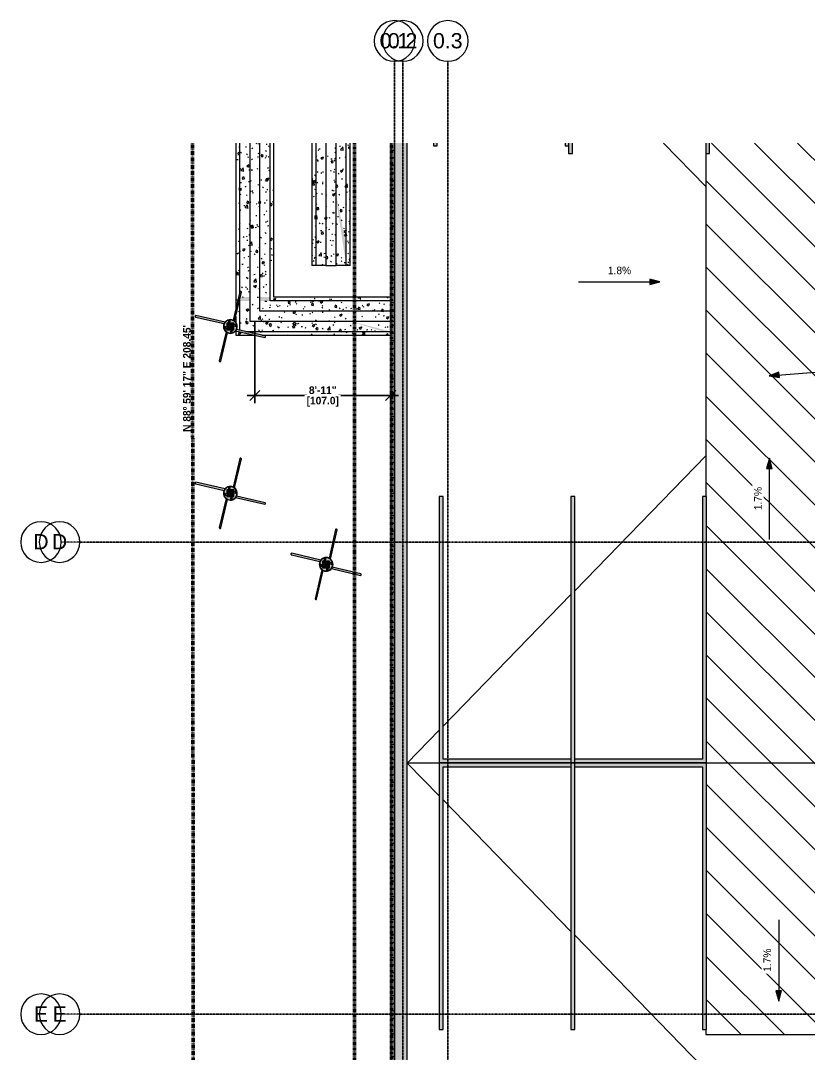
# Model space of a CAD drawing. Header units: inches. Extents: x -4124 to -1807, y 9775 to 11251.
# Drawn here: x -4124 to -3504, y 10436 to 11250 of the extents above; entities that cross this region are included whole.
import ezdxf

# ---------------------------------------------------------------- set-up
doc = ezdxf.new("R2010")
doc.units = ezdxf.units.IN
doc.header["$MEASUREMENT"] = 0
for name, pattern in [('Dash 1_16_', [0.125, 0.0625, -0.0625]), ('Double Dash 3_8_', [1, 0.375, -0.125, 0.125, -0.125, 0.125, -0.125]), ('Grid Line 1_2_', [0.875, 0.5, -0.125, 0.125, -0.125]), ('Grid Line 1_2__2_', [0.875, 0.5, -0.125, 0.125, -0.125])]:
    doc.linetypes.add(name, pattern=pattern)
for name, color, linetype, lineweight in [('0-1', 7, 'Continuous', 5), ('0-2', 7, 'Continuous', 9), ('0-3', 50, 'Double Dash 3_8_', 60), ('0-4', 165, 'Continuous', 5), ('0-5', 155, 'Continuous', 5), ('A-ANNO-DIMS-1', 211, 'Continuous', 30), ('A-FLOR-1', 53, 'Continuous', 18), ('A-FLOR-3', 192, 'Continuous', 9), ('A-FLOR-PATT-2', 251, 'Continuous', 9), ('A-GENM', 5, 'Continuous', 9), ('A-WALL-1', 250, 'Continuous', 18), ('A-WALL-2', 7, 'Continuous', 9), ('A-WALL-PATT-1', 253, 'Continuous', 9), ('A-WALL-PATT-2', 55, 'Continuous', 9), ('C-PROP-LINE-1', 50, 'Double Dash 3_8_', 60), ('C-PROP-LINE-2', 50, 'Dash 1_16_', 60), ('G-ANNO-DIMS', 111, 'Continuous', 9), ('G-ANNO-TEXT-1', 147, 'Continuous', 20), ('G-ANNO-TEXT-2', 165, 'Continuous', 20), ('S-FNDN-1', 9, 'Continuous', 5), ('S-FNDN-4', 254, 'Continuous', 18), ('S-FNDN-5', 7, 'Continuous', 9), ('S-FNDN-6', 251, 'Continuous', 9), ('S-FNDN-7', 253, 'Continuous', 9), ('S-GRID-1', 1, 'Grid Line 1_2_', 9), ('S-GRID-2', 1, 'Grid Line 1_2__2_', 30), ('S-GRID-IDEN', 1, 'Continuous', 9), ('S-GRID-IDEN-1', 147, 'Continuous', 9)]:
    doc.layers.add(name, color=color, linetype=linetype, lineweight=lineweight)
doc.styles.add('Arial', font='arial.ttf', dxfattribs={"height": 12})
doc.styles.add('Century Gothic', font='ufonts.com_century-gothic.ttf', dxfattribs={"height": 6})
doc.styles.add('Century Gothic_B', font='GOTHICB.TTF', dxfattribs={"height": 6})
doc.dimstyles.new('OD__1_16__Tol__', dxfattribs={"dimscale": 12, "dimtxt": 6.26501, "dimasz": 0.666667, "dimexe": 0.5, "dimexo": 0.333333, "dimgap": 0.083333, "dimtad": 1, "dimdec": 4, "dimrnd": 0.0625, "dimzin": 3, "dimdsep": 46, "dimlunit": 4, "dimtxsty": 'Century Gothic_B', "dimblk1": 'OBLIQUE', "dimblk2": 'OBLIQUE', "dimsah": 1, "dimcen": 0.09, "dimdle": 0.5, "dimazin": 0, "dimtfac": 1, "dimtdec": 4, "dimtix": 1, "dimtmove": 0, "dimatfit": 3, "dimfxl": 1, "dimtvp": 1, "dimtfill": 1, "dimfrac": 2, "dimtolj": 1, "dimtzin": 0, "dimlwd": 30, "dimlwe": 30, "dimarcsym": 2})
pattern_1 = [(50, (0, 0), (18.362056, -1.606828), [1.92, -21.12]), (355, (0, 0), (-3.552257, 19.255874), [1.536, -16.896]), (100.451, (1.53, -0.134), (14.81021, 17.649286), [1.632, -17.949]), (46.184, (0, 5.12), (27.32125, -4.237615), [2.88, -31.68]), (96.636, (2.277, 4.767), (23.927535, 24.937167), [2.448, -26.924]), (351.184, (0, 5.12), (23.927645, 24.937426), [2.304, -25.344]), (21, (2.56, 3.84), (15.28081, -10.307465), [1.92, -21.12]), (326, (2.56, 3.84), (6.22856, 18.563735), [1.536, -16.896]), (71.451, (3.833, 2.981), (21.509846, 8.25628), [1.632, -17.949]), (37.5, (0, 0), (0.3110953, 8.5225365), [0.845, -15.846, 0.845, -16.307, -16.96]), (37.5, (0, 0), (0.3110953, 8.5225365), [-33.843, 0.845, -16.115]), (7.5, (0, 0), (6.7346365, 10.0974314), [0.845, -8.934, 0.845, -15.462, -6.464]), (7.5, (0, 0), (6.7346365, 10.0974314), [-26.086, 0.845, -5.619]), (327.5, (-5.709, 0), (13.6661073, -0.5771864), [0.845, -5.555, 0.845, -19.123, -26.496]), (327.5, (-5.709, 0), (13.6661073, -0.5771864), [-26.368, 0.845, -25.651]), (317.5, (-8.269, 0), (14.929853, 2.562859), [0.845, -7.475, 0.845, -12.416, -18.816]), (317.5, (-8.269, 0), (14.929853, 2.562859), [-21.581, 0.845, -17.971])]

# ---------------------------------------------------------------- blocks, each defined once
blk = doc.blocks.new('Family - ___-1878357-ENLARGED FLOOR PLAN - BASEMENT - WEST')
at = {"layer": 'C-PROP-LINE-1'}
for p, q in [((-3988.45, 11153.47), (-3987.26, 10009.09)), ((-3987.26, 10009.09), (-3987.23, 9980.19)), ((-3987.23, 9980.19), (-3987.08, 9839.34))]:
    blk.add_line(p, q, dxfattribs=at)
blk = doc.blocks.new('Family - ___-2835860-ENLARGED FLOOR PLAN - BASEMENT - WEST')
at = {"layer": 'C-PROP-LINE-2'}
blk.add_line((-3860.72, 9980.19), (-3860.72, 11153.47), dxfattribs=at)
blk = doc.blocks.new('Family - ___-2835903-ENLARGED FLOOR PLAN - BASEMENT - WEST')
at = {"layer": 'C-PROP-LINE-2'}
blk.add_line((-3831.82, 10008.84), (-3831.82, 11153.47), dxfattribs=at)
blk = doc.blocks.new('Family - ___-2835932-ENLARGED FLOOR PLAN - BASEMENT - WEST')
at = {"layer": 'C-PROP-LINE-2'}
blk.add_line((-3860.72, 9980.19), (-3860.72, 11153.47), dxfattribs=at)
blk = doc.blocks.new('Grid - Grid Head - Circle-50561-ENLARGED FLOOR PLAN - BASEMENT - WEST')
at = {"layer": 'S-GRID-IDEN-1'}
for start, end in [(360, 180), (180, 360)]:
    blk.add_arc((0, 0), 0.25, start, end, dxfattribs=at)
blk = doc.blocks.new('CTR - 1st Phase - Shell_rvt-1-ENLARGED FLOOR PLAN - BASEMENT - WEST')
at = {"layer": 'A-WALL-PATT-1'}
h = blk.add_hatch(dxfattribs=at)
h.set_pattern_fill('FP_1', color=256, style=0, pattern_type=2)
h.set_pattern_definition([(0, (0, 0), (0, 6), []), (90, (0, 0), (-6, 4e-16), [])])
h.paths.add_polyline_path([(-3832.32, 9888.19), (-3829.32, 9888.19), (-3829.32, 10225.18), (-3832.32, 10225.18), (-3832.32, 9891.19)], flags=0)
h.paths.add_polyline_path([(-3829.32, 10265.18), (-3829.32, 11153.47), (-3832.32, 11153.47), (-3832.32, 10265.18)], flags=0)
at = {"layer": 'A-WALL-PATT-2'}
h = blk.add_hatch(dxfattribs=at)
h.set_pattern_fill('FP_2', color=256, style=0, pattern_type=2)
h.set_pattern_definition(pattern_1)
h.paths.add_polyline_path([(-3942.89, 11021.11), (-3935.32, 11021.11), (-3935.32, 11153.47), (-3943.32, 11153.47), (-3943.32, 11021.11)], flags=0)
h = blk.add_hatch(dxfattribs=at)
h.set_pattern_fill('FP_2', color=256, style=0, pattern_type=2)
h.set_pattern_definition(pattern_1)
h.paths.add_polyline_path([(-3883.32, 11057.11), (-3875.32, 11057.11), (-3875.32, 11153.47), (-3883.32, 11153.47)], flags=0)
h = blk.add_hatch(dxfattribs=at)
h.set_pattern_fill('FP_2', color=256, style=0, pattern_type=2)
h.set_pattern_definition(pattern_1)
h.paths.add_polyline_path([(-3943.32, 11013.11), (-3935.32, 11021.11), (-3943.32, 11021.11), (-3943.32, 11020.01)], flags=0)
at = {"layer": 'S-FNDN-1'}
for points in [[(-3867.32, 11057.11), (-3867.32, 11072.41), (-3875.32, 11113.21), (-3875.32, 11109.11)], [(-3832.32, 11005.11), (-3863.99, 11013.11), (-3864.16, 11013.11), (-3838.82, 11005.11)]]:
    blk.add_hatch(color=256, dxfattribs=at).paths.add_polyline_path(points, flags=0)
at = {"layer": 'S-FNDN-4'}
h = blk.add_hatch(color=256, dxfattribs=at)
h.paths.add_polyline_path([(-3943.32, 11029.11), (-3943.32, 11032.11), (-3950.79, 11032.11), (-3951.32, 11029.79), (-3951.32, 11029.11), (-3949.86, 11029.11)], flags=0)
h.paths.add_polyline_path([(-3927.32, 11029.11), (-3927.32, 11032.11), (-3935.32, 11032.11), (-3935.32, 11029.11)], flags=0)
at = {"layer": 'A-FLOR-1'}
for p, q in [((-3584.32, 11119.24), (-3617.58, 11153.47)), ((-3584.32, 10907.1), (-3687.48, 10800.85)), ((-3690.48, 10797.76), (-3791.15, 10694.08)), ((-3794.15, 10690.99), (-3819.32, 10665.06)), ((-3794.15, 10639.16), (-3819.32, 10665.06)), ((-3794.15, 10665.06), (-3819.32, 10665.06)), ((-3474.82, 10665.06), (-3583.82, 10665.06)), ((-3690.48, 10532.49), (-3791.15, 10636.07)), ((-3481.32, 10317.26), (-3687.48, 10529.4))]:
    blk.add_line(p, q, dxfattribs=at)
at = {"layer": 'A-WALL-1'}
blk.add_line((-3832.32, 11013.11), (-3832.32, 11021.11), dxfattribs=at)
at = {"layer": 'S-FNDN-5'}
for p, q in [((-3951.32, 11153.47), (-3951.32, 11035.34)), ((-3943.32, 11153.47), (-3943.32, 11021.11)), ((-3935.32, 11021.11), (-3935.32, 11153.47)), ((-3927.32, 11029.11), (-3927.32, 11153.47)), ((-3891.32, 11153.47), (-3891.32, 11057.11)), ((-3883.32, 11153.47), (-3883.32, 11057.11)), ((-3875.32, 11057.11), (-3875.32, 11153.47)), ((-3867.32, 11057.11), (-3867.32, 11153.47)), ((-3832.32, 11153.47), (-3832.32, 11021.11)), ((-3829.32, 10265.18), (-3829.32, 11153.47)), ((-3883.32, 11057.11), (-3891.32, 11057.11)), ((-3883.32, 11057.11), (-3875.32, 11057.11)), ((-3867.32, 11057.11), (-3875.32, 11057.11)), ((-3951.32, 11029.79), (-3951.32, 11029.11)), ((-3951.32, 11029.11), (-3951.32, 11006.19)), ((-3832.32, 11029.11), (-3927.32, 11029.11)), ((-3943.32, 11021.11), (-3943.32, 11013.11)), ((-3832.32, 11021.11), (-3935.32, 11021.11)), ((-3943.32, 11013.11), (-3832.32, 11013.11)), ((-3832.32, 11013.11), (-3832.32, 10265.18)), ((-3946.69, 11005.11), (-3832.32, 11005.11))]:
    blk.add_line(p, q, dxfattribs=at)
at = {"layer": 'S-GRID-1'}
for p, q in [((-1807.14, 10839.19), (-4091.58, 10839.19)), ((-1807.14, 10467.19), (-4091.58, 10467.19))]:
    blk.add_line(p, q, dxfattribs=at)
at = {"layer": '0-3'}
for name in ['Family - ___-1878357-ENLARGED FLOOR PLAN - BASEMENT - WEST', 'Family - ___-2835860-ENLARGED FLOOR PLAN - BASEMENT - WEST', 'Family - ___-2835932-ENLARGED FLOOR PLAN - BASEMENT - WEST', 'Family - ___-2835903-ENLARGED FLOOR PLAN - BASEMENT - WEST']:
    blk.add_blockref(name, (0, 0), dxfattribs=at)
at = {"layer": '0-4', "xscale": 63.99999999999997, "yscale": 63.99999999999997, "zscale": 63.99999999999997, "rotation": 89.99999999999987}
for p in [(-4107.58, 10839.19), (-4107.58, 10467.19)]:
    blk.add_blockref('Grid - Grid Head - Circle-50561-ENLARGED FLOOR PLAN - BASEMENT - WEST', p, dxfattribs=at)
at = {"layer": 'S-GRID-IDEN', "char_height": 12, "attachment_point": 1, "style": 'Arial'}
for s, insert, width in [('D', (-4113.69, 10845.44), 14.746), ('E', (-4113.19, 10473.44), 13.534)]:
    blk.add_mtext(s, dxfattribs=dict(at, insert=insert, width=width))
blk = doc.blocks.new('316600 - Special Foundations - Diamond Pier - Generic - 316600 - Special Foundations - Diamond Pier - Generic-562664-ENLARGED FLOOR PLAN - BASEMENT - WEST')
at = {"layer": 'S-FNDN-7'}
h = blk.add_hatch(color=256, dxfattribs=at)
h.paths.add_polyline_path([(0.2, -4.04), (0.25, -3.92), (0.34, -3.82), (0.46, -3.75), (0.6, -3.7), (0.76, -3.69), (0.92, -3.71), (1.09, -2.99), (0.75, -3.05), (0.6, -3.12), (0.42, -3.29), (0.39, -3.32), (0.34, -3.45), (0.23, -3.92)], flags=0)
h.paths.add_polyline_path([(2.83, 4.55), (8.18, 27.69), (8.02, 27.71), (7.84, 27.69), (7.69, 27.64), (7.58, 27.56), (7.5, 27.45), (7.43, 27.21), (2.28, 4.86), (2.72, 4.61)], flags=0)
h = blk.add_hatch(color=256, dxfattribs=at)
h.paths.add_polyline_path([(1.42, -4.32), (1.63, -3.32), (1.59, -3.21), (1.51, -3.11), (1.32, -3.02), (1.18, -2.99), (1.09, -2.99), (0.92, -3.71), (1.07, -3.76), (1.21, -3.84), (1.32, -3.95), (1.39, -4.07), (1.43, -4.19)], flags=0)
h.paths.add_polyline_path([(3.39, 4.19), (8.69, 27.21), (8.65, 27.33), (8.58, 27.45), (8.47, 27.56), (8.33, 27.64), (8.18, 27.69), (2.83, 4.55), (3.36, 4.23), (3.38, 4.2)], flags=0)
h = blk.add_hatch(color=256, dxfattribs=at)
h.paths.add_polyline_path([(4.04, 0.2), (3.92, 0.25), (3.82, 0.34), (3.75, 0.46), (3.7, 0.6), (3.69, 0.76), (3.71, 0.92), (2.99, 1.09), (3.06, 0.75), (3.13, 0.6), (3.28, 0.43), (3.36, 0.37), (3.45, 0.34), (3.95, 0.22)], flags=0)
h.paths.add_polyline_path([(-4.87, 2.26), (-4.65, 2.73), (-4.57, 2.84), (-27.69, 8.18), (-27.71, 8.02), (-27.69, 7.84), (-27.64, 7.69), (-27.56, 7.58), (-27.45, 7.5), (-27.21, 7.43), (-5.06, 2.31)], flags=0)
h = blk.add_hatch(color=256, dxfattribs=at)
h.paths.add_polyline_path([(3.71, 0.92), (3.76, 1.07), (3.84, 1.21), (3.95, 1.32), (4.07, 1.39), (4.19, 1.43), (4.19, 1.45), (3.3, 1.63), (3.18, 1.59), (3.08, 1.48), (3.01, 1.32), (2.99, 1.19), (3.01, 1.08), (3.69, 0.93)], flags=0)
h.paths.add_polyline_path([(-4.57, 2.84), (-4.15, 3.38), (-27.21, 8.69), (-27.33, 8.65), (-27.45, 8.58), (-27.56, 8.47), (-27.64, 8.33), (-27.69, 8.18), (-4.71, 2.87)], flags=0)
h = blk.add_hatch(color=256, dxfattribs=at)
h.paths.add_polyline_path([(-8.18, -27.69), (-2.83, -4.55), (-3.36, -4.23), (-3.39, -4.19), (-8.69, -27.21), (-8.65, -27.33), (-8.58, -27.45), (-8.47, -27.56), (-8.33, -27.64)], flags=0)
h.paths.add_polyline_path([(-1.09, 2.99), (-0.92, 3.71), (-1.07, 3.76), (-1.21, 3.84), (-1.32, 3.95), (-1.39, 4.07), (-1.43, 4.19), (-1.45, 4.19), (-1.63, 3.32), (-1.59, 3.21), (-1.51, 3.11), (-1.32, 3.02), (-1.18, 2.99)], flags=0)
h = blk.add_hatch(color=256, dxfattribs=at)
h.paths.add_polyline_path([(-8.02, -27.71), (-7.84, -27.69), (-7.69, -27.64), (-7.58, -27.56), (-7.5, -27.45), (-7.43, -27.21), (-2.28, -4.86), (-2.83, -4.55), (-8.18, -27.69)], flags=0)
h.paths.add_polyline_path([(-1.09, 2.99), (-0.75, 3.05), (-0.6, 3.12), (-0.42, 3.29), (-0.39, 3.33), (-0.34, 3.45), (-0.25, 3.92), (-0.34, 3.82), (-0.46, 3.75), (-0.6, 3.7), (-0.8, 3.7), (-0.92, 3.71), (-1.07, 3.05)], flags=0)
for points in [[(-0.46, -5.39), (1.08, -5.3), (2.53, -4.78), (3.81, -3.82), (4.75, -2.56), (5.27, -1.22), (5.08, -1.17), (4.5, -2.61), (3.59, -3.76), (2.44, -4.61), (1.04, -5.11), (-0.44, -5.19), (-1.88, -4.86), (-3.25, -4.06), (-4.21, -3.07), (-4.91, -1.76), (-5.2, -0.3), (-5.08, 1.17), (-5.27, 1.21), (-5.4, -0.32), (-5.09, -1.82), (-4.32, -3.24), (-3.23, -4.32), (-1.88, -5.06), (-0.47, -5.39)], [(5.27, -1.22), (5.4, 0.32), (5.09, 1.84), (4.32, 3.24), (3.23, 4.32), (1.88, 5.06), (0.43, 5.39), (-1.08, 5.3), (-2.53, 4.78), (-3.8, 3.84), (-4.75, 2.56), (-5.27, 1.22), (-5.08, 1.17), (-4.5, 2.61), (-3.59, 3.76), (-2.44, 4.61), (-1.04, 5.11), (0.46, 5.19), (1.88, 4.86), (3.25, 4.06), (4.21, 3.07), (4.91, 1.76), (5.2, 0.3), (5.08, -1.17), (5.2, -1.2)], [(1.31, -2.62), (2.77, -2.62), (2.77, 2.62), (-2.77, 2.62), (-2.77, -2.62), (1.23, -2.62)], [(-0.76, 3.69), (-0.55, 3.72), (-0.46, 3.75), (-0.34, 3.82), (-0.25, 3.92), (-0.2, 4.04), (-0.2, 4.19), (-0.25, 4.32), (-0.34, 4.44), (-0.46, 4.54), (-0.6, 4.61), (-0.84, 4.66), (-0.96, 4.66), (-1.07, 4.64), (-1.21, 4.58), (-1.32, 4.49), (-1.39, 4.38), (-1.42, 4.32), (-1.42, 4.17), (-1.37, 4.03), (-1.32, 3.95), (-1.17, 3.82), (-0.96, 3.73), (-0.8, 3.7), (-0.77, 3.69)], [(4.16, 0.2), (4.32, 0.25), (4.44, 0.34), (4.51, 0.42), (4.59, 0.55), (4.66, 0.82), (4.66, 0.87), (4.64, 1.07), (4.61, 1.17), (4.53, 1.29), (4.43, 1.37), (4.32, 1.42), (4.11, 1.41), (4.02, 1.37), (3.92, 1.29), (3.82, 1.17), (3.75, 1.03), (3.7, 0.82), (3.7, 0.71), (3.71, 0.58), (3.76, 0.43), (3.86, 0.3), (3.97, 0.23), (4.1, 0.2)], [(-4.19, -1.43), (-4.02, -1.37), (-3.92, -1.29), (-3.82, -1.17), (-3.75, -1.03), (-3.7, -0.82), (-3.69, -0.76), (-3.72, -0.55), (-3.76, -0.43), (-3.86, -0.3), (-3.97, -0.23), (-4.1, -0.2), (-4.22, -0.21), (-4.32, -0.25), (-4.43, -0.33), (-4.54, -0.46), (-4.61, -0.6), (-4.66, -0.82), (-4.66, -0.87), (-4.64, -1.05), (-4.61, -1.17), (-4.53, -1.29), (-4.38, -1.39), (-4.32, -1.42), (-4.21, -1.43)], [(0.87, -4.66), (1.07, -4.64), (1.21, -4.58), (1.32, -4.49), (1.39, -4.38), (1.42, -4.32), (1.42, -4.17), (1.38, -4.04), (1.29, -3.92), (1.17, -3.82), (0.96, -3.73), (0.84, -3.7), (0.71, -3.7), (0.58, -3.71), (0.46, -3.75), (0.31, -3.86), (0.25, -3.94), (0.2, -4.04), (0.2, -4.19), (0.25, -4.32), (0.34, -4.44), (0.46, -4.54), (0.6, -4.61), (0.84, -4.66)]]:
    blk.add_hatch(color=256, dxfattribs=at).paths.add_polyline_path(points, flags=0)
h = blk.add_hatch(color=256, dxfattribs=at)
h.paths.add_polyline_path([(-0.44, -5.19), (1.07, -5.09), (2.44, -4.61), (3.67, -3.69), (4.57, -2.48), (5.08, -1.17), (2.77, -0.64), (2.77, -2.62), (-2.77, -2.62), (-2.77, 0.64), (-5.08, 1.17), (-5.2, -0.3), (-4.88, -1.8), (-4.19, -3.09), (-3.16, -4.14), (-1.88, -4.86), (-0.8, -5.11)], flags=0)
h.paths.add_polyline_path([(0.87, -4.66), (0.6, -4.61), (0.46, -4.54), (0.34, -4.44), (0.25, -4.32), (0.23, -4.29), (0.2, -4.16), (0.24, -3.89), (0.39, -3.32), (0.48, -3.21), (0.66, -3.1), (0.84, -3.03), (1.09, -2.99), (1.32, -3.02), (1.4, -3.04), (1.52, -3.12), (1.6, -3.23), (1.63, -3.32), (1.62, -3.44), (1.37, -4.43), (1.21, -4.58), (1.07, -4.64), (0.89, -4.66)], flags=0)
h.paths.add_polyline_path([(-3.3, -1.63), (-3.43, -1.63), (-4.43, -1.37), (-4.53, -1.29), (-4.61, -1.17), (-4.65, -1.02), (-4.65, -0.76), (-4.61, -0.6), (-4.54, -0.46), (-4.43, -0.33), (-4.32, -0.25), (-4.19, -0.21), (-4.1, -0.2), (-3.92, -0.23), (-3.32, -0.39), (-3.22, -0.48), (-3.12, -0.6), (-3.04, -0.83), (-2.99, -1.09), (-3.03, -1.4), (-3.03, -1.4), (-3.09, -1.52), (-3.22, -1.61), (-3.3, -1.63)], flags=0)
h = blk.add_hatch(color=256, dxfattribs=at)
h.paths.add_polyline_path([(5.08, -1.17), (5.2, 0.3), (4.91, 1.76), (4.19, 3.09), (3.16, 4.14), (1.88, 4.86), (0.34, 5.19), (-1.07, 5.09), (-2.44, 4.61), (-3.67, 3.69), (-4.57, 2.48), (-5.08, 1.17), (-2.77, 0.64), (-2.77, 2.62), (2.77, 2.62), (2.77, -0.64), (4.73, -1.09)], flags=0)
h.paths.add_polyline_path([(4.16, 0.2), (3.92, 0.23), (3.32, 0.39), (3.22, 0.48), (3.12, 0.6), (3.04, 0.83), (2.99, 1.09), (3.03, 1.4), (3.03, 1.4), (3.09, 1.52), (3.22, 1.61), (3.3, 1.63), (3.43, 1.63), (4.43, 1.37), (4.53, 1.29), (4.64, 1.07), (4.65, 1.02), (4.66, 0.82), (4.64, 0.71), (4.59, 0.55), (4.43, 0.33), (4.32, 0.25), (4.19, 0.21)], flags=0)
h.paths.add_polyline_path([(-1.09, 2.99), (-1.32, 3.02), (-1.4, 3.04), (-1.52, 3.12), (-1.6, 3.23), (-1.63, 3.33), (-1.62, 3.44), (-1.37, 4.43), (-1.21, 4.58), (-1.07, 4.64), (-0.89, 4.66), (-0.76, 4.65), (-0.6, 4.61), (-0.46, 4.54), (-0.34, 4.44), (-0.25, 4.32), (-0.23, 4.29), (-0.2, 4.16), (-0.24, 3.89), (-0.39, 3.32), (-0.48, 3.21), (-0.66, 3.1), (-0.84, 3.03), (-1.08, 2.99)], flags=0)
h = blk.add_hatch(color=256, dxfattribs=at)
h.paths.add_polyline_path([(27.21, -8.69), (27.33, -8.65), (27.45, -8.58), (27.56, -8.47), (27.64, -8.33), (27.69, -8.18), (4.57, -2.84), (4.15, -3.38), (27.08, -8.68)], flags=0)
h.paths.add_polyline_path([(-3.3, -1.63), (-3.18, -1.59), (-3.08, -1.48), (-3.01, -1.32), (-2.99, -1.19), (-3.01, -1.08), (-3.71, -0.92), (-3.76, -1.07), (-3.84, -1.21), (-3.95, -1.32), (-4.07, -1.39), (-4.19, -1.43), (-4.19, -1.45), (-3.43, -1.63)], flags=0)
h = blk.add_hatch(color=256, dxfattribs=at)
h.paths.add_polyline_path([(27.69, -8.18), (27.71, -8.02), (27.69, -7.84), (27.64, -7.69), (27.56, -7.58), (27.45, -7.5), (27.21, -7.43), (4.86, -2.28), (4.65, -2.73), (4.57, -2.84), (24.46, -7.43)], flags=0)
h.paths.add_polyline_path([(-2.99, -1.09), (-3.06, -0.75), (-3.13, -0.6), (-3.28, -0.43), (-3.36, -0.37), (-3.45, -0.34), (-3.92, -0.25), (-3.82, -0.34), (-3.75, -0.46), (-3.7, -0.6), (-3.69, -0.76), (-3.71, -0.92), (-2.99, -1.09)], flags=0)
at = {"layer": 'S-FNDN-5'}
for p, q in [((7.46, 27.36), (2.26, 4.87)), ((3.39, 4.19), (8.68, 27.08)), ((-4.15, 3.38), (-27.08, 8.68)), ((-27.36, 7.46), (-4.87, 2.26)), ((2.77, 2.62), (-2.77, 2.62)), ((-2.77, 2.62), (-2.77, -2.62)), ((-1.42, 4.32), (-1.77, 2.8)), ((-0.47, 2.87), (-0.2, 4.04)), ((2.77, -2.62), (2.77, 2.62)), ((4.32, 1.42), (2.8, 1.77)), ((2.88, 0.47), (4.04, 0.2)), ((-3.39, -4.19), (-8.68, -27.08)), ((-7.46, -27.36), (-2.26, -4.87)), ((-4.32, -1.42), (-2.8, -1.77)), ((-2.88, -0.47), (-4.04, -0.2)), ((-2.77, -2.62), (2.77, -2.62)), ((0.47, -2.87), (0.2, -4.04)), ((1.42, -4.32), (1.77, -2.8)), ((4.15, -3.38), (27.08, -8.68)), ((27.36, -7.46), (4.87, -2.26))]:
    blk.add_line(p, q, dxfattribs=at)
for radius, start, end in [(5.41, 166.9807, 346.9807), (5.41, 346.9807, 166.9807), (5.21, 166.9807, 346.9807), (5.21, 346.9807, 166.9807)]:
    blk.add_arc((0, 0), radius, start, end, dxfattribs=at)
for centre, major_axis, start_param, end_param in [((8.07, 27.22), (-0.609, 0.141), 4.712389, 6.283185), ((8.07, 27.22), (-0.609, 0.141), 3.141593, 4.712389), ((-27.22, 8.07), (0.141, 0.609), 1.570796, 3.141593), ((-27.22, 8.07), (0.141, 0.609), 0, 1.570796), ((-0.81, 4.18), (-0.609, 0.141), 4.712389, 7.853982), ((-0.81, 4.18), (-0.609, 0.141), 1.570796, 4.712389), ((4.18, 0.81), (0.141, 0.609), 1.570796, 4.712389), ((4.18, 0.81), (0.141, 0.609), 4.712389, 7.853982), ((-4.18, -0.81), (0.141, 0.609), 1.570796, 4.712389), ((-4.18, -0.81), (0.141, 0.609), 4.712389, 7.853982), ((0.81, -4.18), (-0.609, 0.141), 4.712389, 7.853982), ((0.81, -4.18), (-0.609, 0.141), 1.570796, 4.712389), ((27.22, -8.07), (0.141, 0.609), 4.712389, 6.283185), ((27.22, -8.07), (0.141, 0.609), 3.141593, 4.712389), ((-8.07, -27.22), (-0.609, 0.141), 0, 1.570796), ((-8.07, -27.22), (-0.609, 0.141), 1.570796, 3.141593)]:
    blk.add_ellipse(centre, major_axis=major_axis, ratio=0.764544, start_param=start_param, end_param=end_param, dxfattribs=at)
blk = doc.blocks.new('Grid - Grid Head - Circle-1738874-ENLARGED FLOOR PLAN - BASEMENT - WEST')
at = {"layer": 'S-GRID-IDEN-1'}
for start, end in [(360, 180), (180, 360)]:
    blk.add_arc((0, 0), 0.25, start, end, dxfattribs=at)
blk = doc.blocks.new('CTR - 1st Phase - Structure_rvt-1-ENLARGED FLOOR PLAN - BASEMENT - WEST')
at = {"layer": 'A-WALL-PATT-2'}
h = blk.add_hatch(dxfattribs=at)
h.set_pattern_fill('FP_2', color=256, style=0, pattern_type=2)
h.set_pattern_definition(pattern_1)
h.paths.add_polyline_path([(-3819.32, 9901.19), (-3819.32, 11153.47), (-3829.32, 11153.47), (-3829.32, 9901.19)], flags=0)
h = blk.add_hatch(dxfattribs=at)
h.set_pattern_fill('FP_2', color=256, style=0, pattern_type=2)
h.set_pattern_definition(pattern_1)
h.paths.add_polyline_path([(-3867.32, 11013.11), (-3832.32, 11013.11), (-3832.32, 11021.11), (-3935.32, 11021.11), (-3943.32, 11013.11), (-3891.32, 11013.11)], flags=0)
at = {"layer": 'S-FNDN-6'}
h = blk.add_hatch(dxfattribs=at)
h.set_pattern_fill('FP_2', color=256, style=0, pattern_type=2)
h.set_pattern_definition(pattern_1)
h.paths.add_polyline_path([(-3952.87, 11032.11), (-3952.07, 11032.11), (-3951.04, 11036.47), (-3950.95, 11036.57), (-3950.83, 11036.65), (-3950.69, 11036.69), (-3950.53, 11036.7), (-3950.37, 11036.68), (-3950.22, 11036.63), (-3950.08, 11036.55), (-3949.97, 11036.45), (-3949.9, 11036.33), (-3949.86, 11036.2), (-3949.9, 11035.96), (-3950.79, 11032.11), (-3943.32, 11032.11), (-3943.32, 11153.47), (-3954.32, 11153.47), (-3954.32, 11032.11)], flags=0)
h.paths.add_polyline_path([(-3935.32, 11032.11), (-3924.32, 11032.11), (-3924.32, 11153.47), (-3935.32, 11153.47), (-3935.32, 11071.34)], flags=0)
h = blk.add_hatch(dxfattribs=at)
h.set_pattern_fill('FP_2', color=256, style=0, pattern_type=2)
h.set_pattern_definition(pattern_1)
h.paths.add_polyline_path([(-3883.32, 11057.11), (-3883.32, 11153.47), (-3894.32, 11153.47), (-3894.32, 11057.11), (-3891.32, 11057.11)], flags=0)
h.paths.add_polyline_path([(-3867.32, 11057.11), (-3875.32, 11109.11), (-3875.32, 11057.11)], flags=0)
h.paths.add_polyline_path([(-3864.32, 11057.11), (-3864.32, 11153.47), (-3875.32, 11153.47), (-3875.32, 11113.21), (-3867.32, 11072.41), (-3867.32, 11057.11)], flags=0)
h = blk.add_hatch(dxfattribs=at)
h.set_pattern_fill('FP_2', color=256, style=0, pattern_type=2)
h.set_pattern_definition(pattern_1)
h.paths.add_polyline_path([(-3832.32, 11005.11), (-3832.32, 11013.11), (-3863.99, 11013.11)], flags=0)
h.paths.add_polyline_path([(-3892.38, 11002.11), (-3832.32, 11002.11), (-3832.32, 11005.11), (-3838.82, 11005.11), (-3864.16, 11013.11), (-3943.32, 11013.11), (-3943.32, 11029.11), (-3951.32, 11029.11), (-3951.32, 11029.79), (-3954.32, 11016.82), (-3954.32, 11012.33), (-3954.18, 11012.18), (-3953.45, 11010.75), (-3953.16, 11009.29), (-3953.28, 11007.78), (-3953.69, 11006.73), (-3933.71, 11002.11), (-3926.05, 11002.11)], flags=0)
h.paths.add_polyline_path([(-3951.31, 11002.11), (-3939.26, 11002.11), (-3954.32, 11005.58), (-3954.32, 11002.11)], flags=0)
h.paths.add_polyline_path([(-3832.32, 11021.11), (-3832.32, 11032.11), (-3927.32, 11032.11), (-3927.32, 11029.11), (-3935.32, 11029.11), (-3935.32, 11021.11), (-3864.32, 11021.11)], flags=0)
h.paths.add_polyline_path([(-3954.32, 11022.37), (-3952.07, 11032.11), (-3954.32, 11032.11), (-3954.32, 11028.66)], flags=0)
at = {"layer": 'A-WALL-2'}
for p, q in [((-3943.32, 11021.11), (-3943.32, 11013.11)), ((-3829.32, 11021.11), (-3935.32, 11021.11)), ((-3943.32, 11013.11), (-3829.32, 11013.11))]:
    blk.add_line(p, q, dxfattribs=at)
at = {"layer": 'S-FNDN-5'}
for p, q in [((-3954.32, 11153.47), (-3954.32, 11032.11)), ((-3924.32, 11032.11), (-3924.32, 11153.47)), ((-3894.32, 11153.47), (-3894.32, 11057.11)), ((-3864.32, 11057.11), (-3864.32, 11153.47)), ((-3829.32, 11153.47), (-3829.32, 11021.11)), ((-3819.32, 9901.19), (-3819.32, 11153.47)), ((-3883.32, 11057.11), (-3894.32, 11057.11)), ((-3864.32, 11057.11), (-3875.32, 11057.11)), ((-3954.32, 11032.11), (-3954.32, 11022.37)), ((-3832.32, 11032.11), (-3924.32, 11032.11)), ((-3954.32, 11016.82), (-3954.32, 11012.33)), ((-3829.32, 11013.11), (-3829.32, 9901.19)), ((-3954.32, 11005.6), (-3954.32, 11002.11)), ((-3954.32, 11002.11), (-3939.26, 11002.11)), ((-3933.71, 11002.11), (-3832.32, 11002.11))]:
    blk.add_line(p, q, dxfattribs=at)
at = {"layer": 'S-GRID-2'}
for p, q in [((-3829.32, 9774.88), (-3829.32, 11217.93)), ((-3822.82, 9774.88), (-3822.82, 11217.93)), ((-3787.32, 9774.88), (-3787.32, 11217.93)), ((-1807.14, 10839.19), (-4076.95, 10839.19)), ((-1807.14, 10467.19), (-4076.95, 10467.19))]:
    blk.add_line(p, q, dxfattribs=at)
at = {"layer": '0-2'}
for p in [(-3958.55, 11008.99), (-3958.55, 10877.61), (-3883.15, 10821.61)]:
    blk.add_blockref('316600 - Special Foundations - Diamond Pier - Generic - 316600 - Special Foundations - Diamond Pier - Generic-562664-ENLARGED FLOOR PLAN - BASEMENT - WEST', p, dxfattribs=at)
at = {"layer": '0-5', "xscale": 63.99999999999997, "yscale": 63.99999999999997, "zscale": 63.99999999999997}
for p in [(-3829.32, 11233.93), (-3822.82, 11233.93), (-3787.32, 11233.93)]:
    blk.add_blockref('Grid - Grid Head - Circle-1738874-ENLARGED FLOOR PLAN - BASEMENT - WEST', p, dxfattribs=at)
at = {"layer": '0-5', "xscale": 63.99999999999997, "yscale": 63.99999999999997, "zscale": 63.99999999999997, "rotation": 89.99999999999986}
for p in [(-4092.95, 10839.19), (-4092.95, 10467.19)]:
    blk.add_blockref('Grid - Grid Head - Circle-1738874-ENLARGED FLOOR PLAN - BASEMENT - WEST', p, dxfattribs=at)
at = {"layer": 'S-GRID-IDEN', "char_height": 12, "attachment_point": 1, "style": 'Arial'}
for s, insert, width in [('0.1', (-3841.08, 11240.12), 28.28), ('0.2', (-3834.58, 11240.12), 28.28), ('0.3', (-3799.08, 11240.12), 28.28), ('D', (-4099.06, 10845.44), 14.746), ('E', (-4098.55, 10473.44), 13.534)]:
    blk.add_mtext(s, dxfattribs=dict(at, insert=insert, width=width))
blk = doc.blocks.new('Parking_Stall_Multiple - STANDARD-2223158-ENLARGED FLOOR PLAN - BASEMENT - WEST')
at = {"layer": 'A-GENM'}
h = blk.add_hatch(color=256, dxfattribs=at)
h.paths.add_polyline_path([(210, -106.67), (106.5, -105.17), (3, -106.67), (168.78, -106.67)], flags=0)
h.paths.add_polyline_path([(0, -103.67), (0.08, -106.58), (0, -106.67), (3, -106.67), (0.12, -103.79)], flags=0)
h.paths.add_polyline_path([(210, -3), (210, 0), (0, 0), (0, -103.67), (3, -103.67), (3, -3), (168.78, -3)], flags=0)
h = blk.add_hatch(color=256, dxfattribs=at)
h.paths.add_polyline_path([(3, -106.67), (106.5, -105.17), (210, -106.67), (210, -103.67), (0, -103.67), (0.12, -103.79)], flags=0)
h.paths.add_polyline_path([(0, -106.67), (0.08, -106.58), (0, -103.67)], flags=0)
h.paths.add_polyline_path([(210, -210.34), (210, -207.34), (3, -207.34), (3, -106.67), (0, -106.67), (0, -210.34), (168.78, -210.34)], flags=0)
for p, q in [((210, 0), (0, 0)), ((0, 0), (0, -106.67)), ((210, -3), (210, 0)), ((3, -103.67), (3, -3)), ((3, -3), (210, -3)), ((210, -103.67), (0, -103.67)), ((0, -103.67), (0, -210.34)), ((210, -103.67), (3, -103.67)), ((210, -106.67), (210, -103.67)), ((210, -106.67), (210, -103.67)), ((0, -106.67), (210, -106.67)), ((3, -207.34), (3, -106.67)), ((3, -106.67), (210, -106.67)), ((0, -210.34), (210, -210.34)), ((210, -207.34), (3, -207.34)), ((210, -210.34), (210, -207.34))]:
    blk.add_line(p, q, dxfattribs=at)
blk = doc.blocks.new('Parking_Stall_Multiple - STANDARD-2223028-ENLARGED FLOOR PLAN - BASEMENT - WEST')
at = {"layer": 'A-GENM'}
h = blk.add_hatch(color=256, dxfattribs=at)
h.paths.add_polyline_path([(0, 103.67), (210, 103.67), (210, 106.67), (106.5, 105.17), (3, 106.67)], flags=0)
h.paths.add_polyline_path([(0, 106.67), (0, 103.67), (0.08, 106.58)], flags=0)
h.paths.add_polyline_path([(0, 173.84), (0, 106.67), (3, 106.67), (3, 207.34), (210, 207.34), (210, 210.34), (0, 210.34), (0, 207.34)], flags=0)
h = blk.add_hatch(color=256, dxfattribs=at)
h.paths.add_polyline_path([(3, 106.67), (106.5, 105.17), (210, 106.67), (132.57, 106.67)], flags=0)
h.paths.add_polyline_path([(0, 103.67), (3, 106.67), (0, 106.67), (0.08, 106.58)], flags=0)
h.paths.add_polyline_path([(0, 0), (210, 0), (210, 3), (3, 3), (3, 103.67), (0, 103.67), (0, 0.51)], flags=0)
for p, q in [((210, 210.34), (0, 210.34)), ((0, 210.34), (0, 103.67)), ((3, 106.67), (3, 207.34)), ((3, 207.34), (210, 207.34)), ((210, 207.34), (210, 210.34)), ((210, 106.67), (0, 106.67)), ((0, 106.67), (0, 0)), ((210, 106.67), (3, 106.67)), ((210, 103.67), (210, 106.67)), ((210, 103.67), (210, 106.67)), ((0, 103.67), (210, 103.67)), ((3, 3), (3, 103.67)), ((3, 103.67), (210, 103.67)), ((210, 3), (3, 3)), ((210, 0), (210, 3)), ((0, 0), (210, 0))]:
    blk.add_line(p, q, dxfattribs=at)
blk = doc.blocks.new('Parking_Stall_Multiple - STANDARD-2217643-ENLARGED FLOOR PLAN - BASEMENT - WEST')
at = {"layer": 'A-GENM'}
h = blk.add_hatch(color=256, dxfattribs=at)
h.paths.add_polyline_path([(210, -106.67), (210, -103.67), (207.71, -103.67), (207.71, -106.67)], flags=0)
h.paths.add_polyline_path([(210, -3), (210, -0.31), (207.71, -0.31), (207.71, -3)], flags=0)
for p, q in [((210, 0), (207.71, 0)), ((210, -3), (210, 0)), ((207.71, -3), (210, -3)), ((210, -103.67), (207.71, -103.67)), ((210, -106.67), (210, -103.67)), ((207.71, -106.67), (210, -106.67))]:
    blk.add_line(p, q, dxfattribs=at)
blk = doc.blocks.new('Parking_Stall_Multiple - ADA-VAN-2249874-ENLARGED FLOOR PLAN - BASEMENT - WEST')
at = {"layer": 'A-GENM'}
h = blk.add_hatch(color=256, dxfattribs=at)
h.paths.add_polyline_path([(216, 108), (216, 111), (207.71, 111), (207.71, 108)], flags=0)
h.paths.add_polyline_path([(216, 0), (216, 3), (207.71, 3), (207.71, 0)], flags=0)
for p, q in [((216, 111), (207.71, 111)), ((207.71, 108), (216, 108)), ((216, 108), (216, 111)), ((216, 3), (207.71, 3)), ((216, 0), (216, 3)), ((207.71, 0), (216, 0))]:
    blk.add_line(p, q, dxfattribs=at)
blk = doc.blocks.new('_Oblique')
at = {"color": 0, "linetype": 'ByBlock', "lineweight": -2}
blk.add_line((-0.5, -0.5), (0.5, 0.5), dxfattribs=at)
blk = doc.blocks.new('DIMBLOCK20-ENLARGED FLOOR PLAN - BASEMENT - WEST')
at = {"layer": 'A-ANNO-DIMS-1', "color": 0, "lineweight": 30, "transparency": 16777216}
for p, q in [((-3939.32, 11013.11), (-3939.32, 10948.61)), ((-3945.32, 10954.61), (-3826.32, 10954.61)), ((-3832.32, 10956.27), (-3832.32, 10948.61))]:
    blk.add_line(p, q, dxfattribs=at)
at = {"layer": 'Defpoints', "color": 0, "transparency": 16777216}
for p in [(-3939.32, 11017.11), (-3832.32, 10960.27), (-3832.32, 10954.61)]:
    blk.add_point(p, dxfattribs=at)
at = {"layer": 'A-ANNO-DIMS-1', "color": 0, "lineweight": 30, "transparency": 16777216, "xscale": 7.999999999999998, "yscale": 7.999999999999998, "zscale": 7.999999999999998, "rotation": 180}
blk.add_blockref('_Oblique', (-3939.32, 10954.61), dxfattribs=at)
at = {"layer": 'A-ANNO-DIMS-1', "color": 0, "lineweight": 30, "transparency": 16777216, "xscale": 7.999999999999998, "yscale": 7.999999999999998, "zscale": 7.999999999999998}
blk.add_blockref('_Oblique', (-3832.32, 10954.61), dxfattribs=at)
at = {"layer": 'A-ANNO-DIMS-1', "color": 0, "transparency": 16777216, "insert": (-3885.82, 10958.76), "char_height": 6, "attachment_point": 5, "style": 'Century Gothic_B', "bg_fill": 3, "box_fill_scale": 1.25, "bg_fill_color": 256, "bg_fill_true_color": 13158600, "bg_fill_transparency": 0}
blk.add_mtext('\\A1;8\'-11"', dxfattribs=at)
at = {"layer": 'A-ANNO-DIMS-1', "color": 0, "transparency": 16777216, "insert": (-3885.82, 10949.72), "char_height": 6, "attachment_point": 5, "style": 'Century Gothic_B', "bg_fill": 3, "box_fill_scale": 1.25, "bg_fill_color": 256, "bg_fill_true_color": 13158600, "bg_fill_transparency": 0}
blk.add_mtext('\\A1;[107.0]', dxfattribs=at)

msp = doc.modelspace()

# ---------------------------------------------------------------- hatches: boundary and pattern name
at = {"layer": 'A-FLOR-PATT-2'}
h = msp.add_hatch(dxfattribs=at)
h.set_pattern_fill('FP_4', color=256, style=0, pattern_type=2)
h.set_pattern_definition([(315, (-3536.324, 10906.164), (16.9706, 16.9706), [])])
h.paths.add_polyline_path([(-3488.32374, 10451.13788), (-3488.32374, 10459.1894), (-3489.32374, 10459.1894), (-3489.32374, 10475.1894), (-3488.32374, 10475.1894), (-3488.32374, 10831.1894), (-3489.32374, 10831.1894), (-3489.32374, 10847.1894), (-3488.32374, 10847.1894), (-3488.32374, 11153.47465), (-3581.32374, 11153.47465), (-3581.32374, 11145.1894), (-3584.32374, 11145.1894), (-3584.32374, 10875.1894), (-3583.8154, 10875.1894), (-3583.8154, 10455.1894), (-3584.32374, 10455.1894), (-3584.32374, 10451.13788), (-3489.32374, 10451.13788)], flags=0)
at = {"layer": 'G-ANNO-DIMS'}
for points in [[(-3620.49939, 11044.1726), (-3628.49939, 11046.31619), (-3628.49939, 11042.029)], [(-3620.49939, 11044.1726), (-3628.49939, 11046.31619), (-3628.49939, 11042.029)], [(-3534.27796, 10905.17067), (-3536.42156, 10897.17067), (-3532.13437, 10897.17067)], [(-3534.27796, 10905.17067), (-3536.42156, 10897.17067), (-3532.13437, 10897.17067)], [(-3526.96428, 10477.52533), (-3524.82069, 10485.52533), (-3529.10787, 10485.52533)], [(-3526.96428, 10477.52533), (-3524.82069, 10485.52533), (-3529.10787, 10485.52533)]]:
    msp.add_hatch(color=256, dxfattribs=at).paths.add_polyline_path(points, flags=0)
at = {"layer": 'G-ANNO-TEXT-2'}
msp.add_hatch(color=256, dxfattribs=at).paths.add_polyline_path([(-3534.54589, 10970.21069), (-3526.40083, 10968.7097), (-3526.74156, 10972.98332)], flags=0)

# ---------------------------------------------------------------- linework, layer by layer
at = {"layer": 'A-FLOR-3'}
for p, q in [((-3584.32374, 11145.1894), (-3584.32374, 10875.1894)), ((-3584.32374, 10455.1894), (-3584.32374, 10451.13788)), ((-3584.32374, 10451.13788), (-3488.32374, 10451.13788))]:
    msp.add_line(p, q, dxfattribs=at)
at = {"layer": 'G-ANNO-DIMS'}
for p, q in [((-3684.49939, 11044.1726), (-3620.49939, 11044.1726)), ((-3684.49939, 11044.1726), (-3620.49939, 11044.1726)), ((-3620.49939, 11044.1726), (-3628.49939, 11046.31619)), ((-3628.49939, 11046.31619), (-3628.49939, 11042.029)), ((-3620.49939, 11044.1726), (-3628.49939, 11046.31619)), ((-3628.49939, 11046.31619), (-3628.49939, 11042.029)), ((-3628.49939, 11042.029), (-3620.49939, 11044.1726)), ((-3628.49939, 11042.029), (-3620.49939, 11044.1726)), ((-3534.27796, 10905.17067), (-3536.42156, 10897.17067)), ((-3534.27796, 10905.17067), (-3536.42156, 10897.17067)), ((-3532.13437, 10897.17067), (-3534.27796, 10905.17067)), ((-3534.27796, 10841.17067), (-3534.27796, 10905.17067)), ((-3532.13437, 10897.17067), (-3534.27796, 10905.17067)), ((-3534.27796, 10841.17067), (-3534.27796, 10905.17067)), ((-3536.42156, 10897.17067), (-3532.13437, 10897.17067)), ((-3536.42156, 10897.17067), (-3532.13437, 10897.17067)), ((-3526.96428, 10541.52533), (-3526.96428, 10477.52533)), ((-3526.96428, 10541.52533), (-3526.96428, 10477.52533)), ((-3524.82069, 10485.52533), (-3529.10787, 10485.52533)), ((-3529.10787, 10485.52533), (-3526.96428, 10477.52533)), ((-3524.82069, 10485.52533), (-3529.10787, 10485.52533)), ((-3529.10787, 10485.52533), (-3526.96428, 10477.52533)), ((-3526.96428, 10477.52533), (-3524.82069, 10485.52533)), ((-3526.96428, 10477.52533), (-3524.82069, 10485.52533))]:
    msp.add_line(p, q, dxfattribs=at)
at = {"layer": 'G-ANNO-TEXT-2'}
for p, q in [((-3534.54589, 10970.21069), (-3329.15484, 10986.58652)), ((-3526.74156, 10972.98332), (-3534.54589, 10970.21069)), ((-3534.54589, 10970.21069), (-3526.40083, 10968.7097)), ((-3526.40083, 10968.7097), (-3526.74156, 10972.98332))]:
    msp.add_line(p, q, dxfattribs=at)

# ---------------------------------------------------------------- block references
at = {"layer": '0-1'}
for name in ['CTR - 1st Phase - Shell_rvt-1-ENLARGED FLOOR PLAN - BASEMENT - WEST', 'CTR - 1st Phase - Structure_rvt-1-ENLARGED FLOOR PLAN - BASEMENT - WEST']:
    msp.add_blockref(name, (0, 0), dxfattribs=at)
at = {"layer": 'A-GENM'}
for name, p, rotation in [('Parking_Stall_Multiple - STANDARD-2217643-ENLARGED FLOOR PLAN - BASEMENT - WEST', (-3692.01788, 11361.1894), 270.0000000000005), ('Parking_Stall_Multiple - ADA-VAN-2249874-ENLARGED FLOOR PLAN - BASEMENT - WEST', (-3692.32374, 11361.1894), 269.9999999999978), ('Parking_Stall_Multiple - STANDARD-2223028-ENLARGED FLOOR PLAN - BASEMENT - WEST', (-3583.8154, 10665.1894), 89.99999999999953), ('Parking_Stall_Multiple - STANDARD-2223158-ENLARGED FLOOR PLAN - BASEMENT - WEST', (-3583.8154, 10665.1894), 270.0000000000005)]:
    msp.add_blockref(name, p, dxfattribs=dict(at, rotation=rotation))

# ---------------------------------------------------------------- texts
at = {"layer": 'G-ANNO-TEXT-1', "insert": (-3995.77461, 10925.98205), "char_height": 6, "width": 106.252, "attachment_point": 1, "rotation": 90, "style": 'Century Gothic_B'}
msp.add_mtext('N 88º 59\' 17" E 208.45\'', dxfattribs=at)

# ---------------------------------------------------------------- next in the draw order: texts
at = {"layer": 'G-ANNO-DIMS', "insert": (-3661.39539, 11056.16149), "char_height": 6, "width": 21.3503875, "attachment_point": 1, "line_spacing_factor": 0.984502, "style": 'Century Gothic', "bg_fill": 3, "box_fill_scale": 1.25, "bg_fill_color": 256, "bg_fill_true_color": 13158600, "bg_fill_transparency": 0}
msp.add_mtext('1.8%', dxfattribs=at)
at = {"layer": 'G-ANNO-DIMS', "char_height": 6, "width": 21.3503875, "attachment_point": 1, "rotation": 90, "line_spacing_factor": 0.984502, "style": 'Century Gothic', "bg_fill": 3, "box_fill_scale": 1.25, "bg_fill_color": 256, "bg_fill_true_color": 13158600, "bg_fill_transparency": 0}
for insert in [(-3546.26686, 10864.27467), (-3538.95317, 10500.62934)]:
    msp.add_mtext('1.7%', dxfattribs=dict(at, insert=insert))

# ---------------------------------------------------------------- next in the draw order: dimensions: what is measured, and where the dimension line sits
at = {"layer": 'A-ANNO-DIMS-1'}
dim = msp.add_linear_dim(base=(-3832.32374, 10954.6084), p1=(-3939.32374, 11017.1144), p2=(-3832.32374, 10960.26525), dimstyle='OD__1_16__Tol__', override={"dimpost": '<>\\X', "dimfxl": 121.164456}, dxfattribs=at)
dim.commit()
dim.dimension.update_dxf_attribs({"geometry": 'DIMBLOCK20-ENLARGED FLOOR PLAN - BASEMENT - WEST', "text_midpoint": (-3885.82374, 10954.6084)})

# ---------------------------------------------------------------- next in the draw order: texts
at = {"layer": 'G-ANNO-DIMS', "insert": (-3661.39539, 11056.16149), "char_height": 6, "width": 21.3503875, "attachment_point": 1, "line_spacing_factor": 0.984502, "style": 'Century Gothic', "bg_fill": 3, "box_fill_scale": 1.25, "bg_fill_color": 256, "bg_fill_true_color": 13158600, "bg_fill_transparency": 0}
msp.add_mtext('1.8%', dxfattribs=at)
at = {"layer": 'G-ANNO-DIMS', "char_height": 6, "width": 21.3503875, "attachment_point": 1, "rotation": 90, "line_spacing_factor": 0.984502, "style": 'Century Gothic', "bg_fill": 3, "box_fill_scale": 1.25, "bg_fill_color": 256, "bg_fill_true_color": 13158600, "bg_fill_transparency": 0}
for insert in [(-3546.26686, 10864.27467), (-3538.95317, 10500.62934)]:
    msp.add_mtext('1.7%', dxfattribs=dict(at, insert=insert))

doc.saveas('drawing.dxf')
